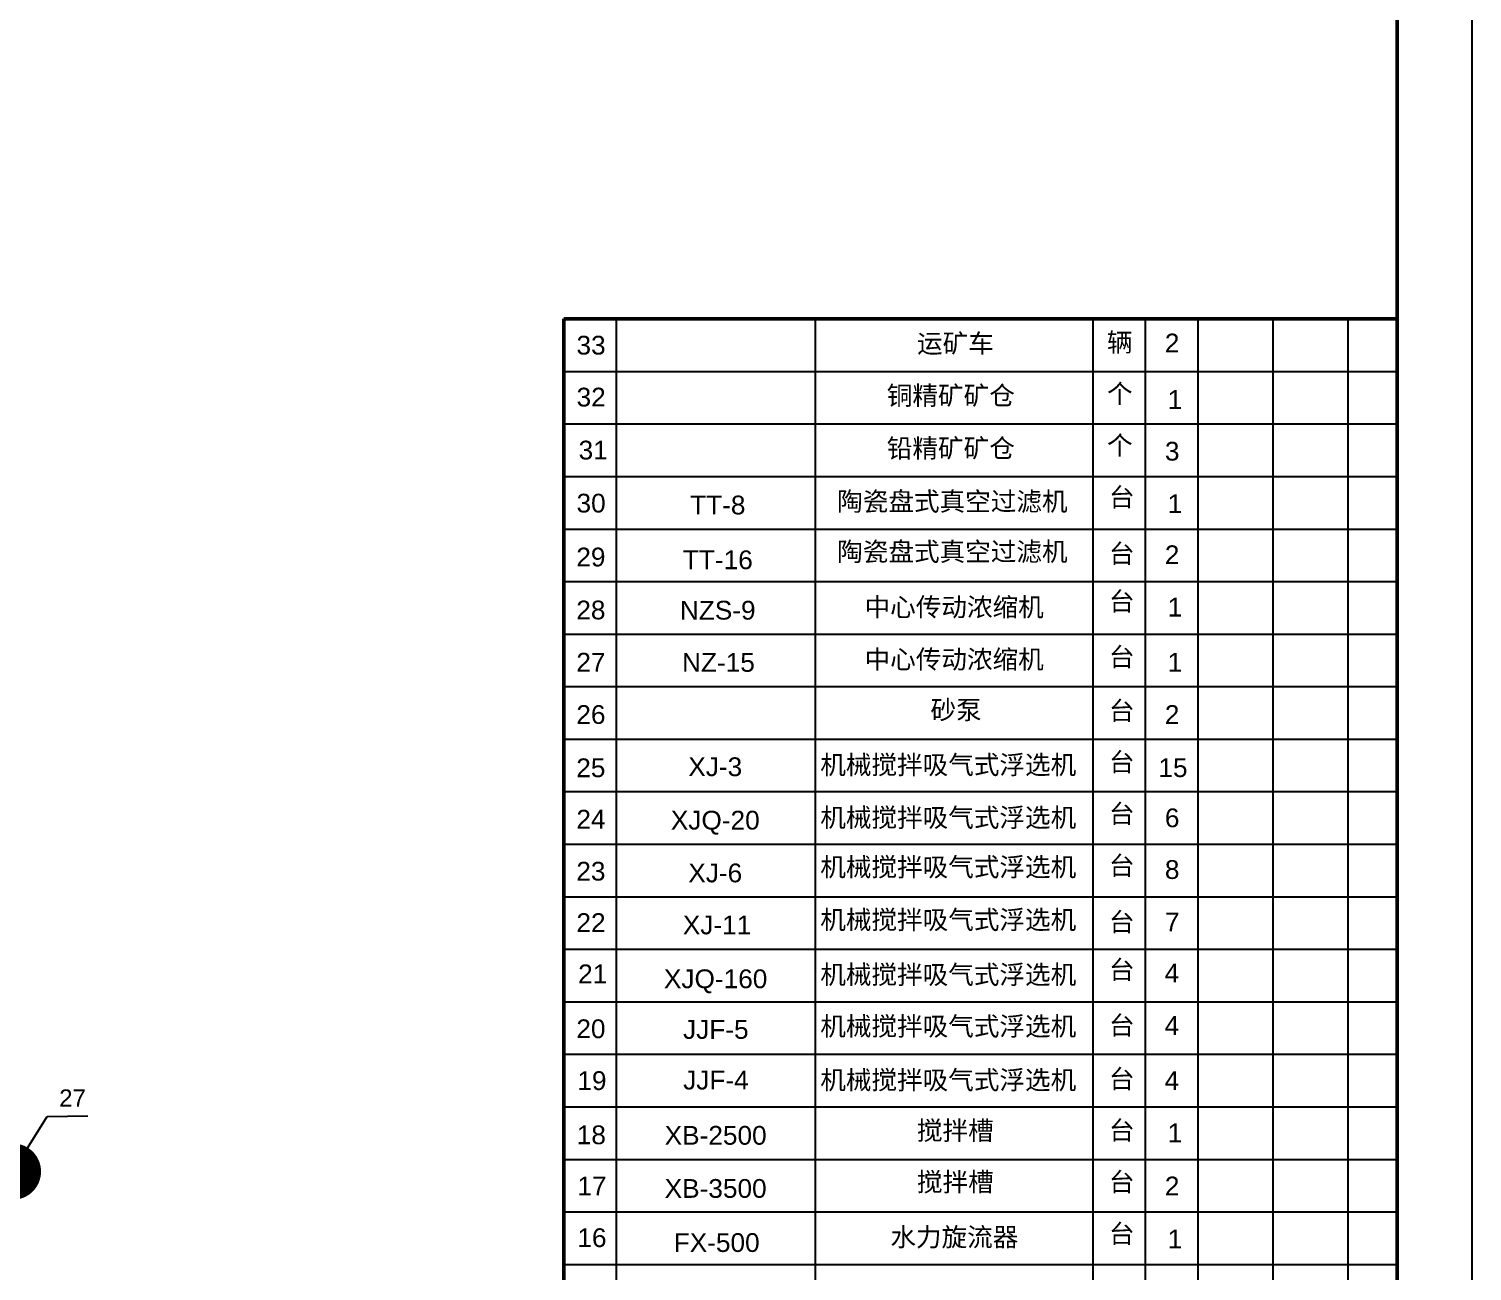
# Model space of a CAD drawing. Header units: millimetres. Extents: x 3322 to 3742, y 971 to 1565.
# Drawn here: x 3549.7 to 3742, y 1138.8 to 1304.4 of the extents above; entities that cross this region are included whole.
import ezdxf

# ---------------------------------------------------------------- set-up
doc = ezdxf.new("R2010")
doc.units = ezdxf.units.MM
doc.layers.add('注释层', color=7, linetype='Continuous')
doc.layers.add('设备', color=7, linetype='Continuous')
doc.styles.get("Standard").update_dxf_attribs({"font": 'arial.ttf'})
doc.dimstyles.new('ISO-25', dxfattribs={"dimtxt": 2.5, "dimasz": 2.5, "dimexe": 1.25, "dimexo": 0.625, "dimtad": 1, "dimtxsty": 'Standard', "dimcen": 2.5, "dimadec": 0, "dimazin": 0, "dimtfac": 1, "dimtmove": 0, "dimatfit": 3, "dimfxl": 1, "dimarcsym": 0})

msp = doc.modelspace()

# ---------------------------------------------------------------- linework, layer by layer
for p, q in [((3742.02, 970.73), (3742.02, 1564.73)), ((3628.01, 1020.73), (3628.01, 1265.73)), ((3654.52, 1020.73), (3654.52, 1265.73)), ((3691.52, 1020.73), (3691.52, 1265.73)), ((3698.52, 1020.73), (3698.52, 1265.73)), ((3705.52, 1020.73), (3705.52, 1265.73)), ((3715.52, 1027.73), (3715.52, 1265.73)), ((3725.52, 1020.73), (3725.52, 1265.73)), ((3621.01, 1258.73), (3732.02, 1258.73)), ((3621.01, 1251.73), (3732.02, 1251.73)), ((3621.01, 1244.73), (3732.02, 1244.73)), ((3621.01, 1237.73), (3732.02, 1237.73)), ((3621.01, 1230.73), (3732.02, 1230.73)), ((3621.01, 1223.73), (3732.02, 1223.73)), ((3621.01, 1216.73), (3732.02, 1216.73)), ((3621.01, 1209.73), (3732.02, 1209.73)), ((3621.01, 1202.73), (3732.02, 1202.73)), ((3621.01, 1195.73), (3732.02, 1195.73)), ((3621.01, 1188.73), (3732.02, 1188.73)), ((3621.01, 1181.73), (3732.02, 1181.73)), ((3621.01, 1174.73), (3732.02, 1174.73)), ((3621.01, 1167.73), (3732.02, 1167.73)), ((3621.01, 1160.73), (3732.02, 1160.73)), ((3621.01, 1153.73), (3732.02, 1153.73)), ((3621.01, 1146.73), (3732.02, 1146.73)), ((3621.01, 1139.73), (3732.02, 1139.73))]:
    msp.add_line(p, q)
at = {"lineweight": 50}
for p, q in [((3732.02, 980.73), (3732.02, 1554.73)), ((3621.01, 1020.73), (3621.01, 1265.73)), ((3621.01, 1265.73), (3732.02, 1265.73))]:
    msp.add_line(p, q, dxfattribs=at)
at = {"layer": '设备', "ltscale": 0.5}
msp.add_line((3552.17, 1159.46), (3557.57, 1159.53), dxfattribs=at)

# ---------------------------------------------------------------- texts
at = {"layer": '注释层', "char_height": 2.5, "attachment_point": 1}
for s, width, insert in [('\\pi1.71027;33', 7, (3620.98, 1263.48)), ('\\pi1.84497;{\\fSimSun|b0|i0|c134|p34;辆}', 7, (3691.52, 1263.87)), ('\\pi2.67207;2', 7, (3698.41, 1263.77)), ('\\pi1.72306;32', 7, (3620.98, 1256.56)), ('\\pi1.85894;{\\fSimSun|b0|i0|c134|p34;个}', 7, (3691.52, 1257.02)), ('\\pi3.03956;1', 7, (3698.41, 1256.24)), ('\\pi1.85894;{\\fSimSun|b0|i0|c134|p34;个}', 7, (3691.52, 1250.14)), ('\\pi1.95157;31', 7, (3621.02, 1249.5)), ('\\pi2.68145;3', 7, (3698.41, 1249.35)), ('\\pi1.71453;30', 7, (3620.98, 1242.43)), ('\\pi2.11732;{\\fSimSun|b0|i0|c134|p34;台}', 7, (3691.52, 1243.23)), ('\\pi3.03956;1', 7, (3698.41, 1242.35)), ('\\pi7.93162;TT-8', 23, (3629.9, 1242.18)), ('\\pi1.68554;29', 7, (3620.98, 1235.25)), ('\\pi6.96385;TT-16', 23, (3629.9, 1234.88)), ('\\pi2.11732;{\\fSimSun|b0|i0|c134|p34;台}', 7, (3691.52, 1235.72)), ('\\pi2.67207;2', 7, (3698.41, 1235.55)), ('\\pi2.11732;{\\fSimSun|b0|i0|c134|p34;台}', 7, (3691.52, 1229.35)), ('\\pi1.68554;28', 7, (3620.98, 1228.19)), ('\\pi6.66456;NZS-9', 23, (3629.8, 1228.16)), ('\\pi3.03956;1', 7, (3698.41, 1228.57)), ('\\pi1.6881;27', 7, (3620.98, 1221.23)), ('\\pi6.8513;NZ-15', 23, (3629.9, 1221.2)), ('\\pi2.11732;{\\fSimSun|b0|i0|c134|p34;台}', 7, (3691.52, 1221.94)), ('\\pi3.03956;1', 7, (3698.41, 1221.23)), ('\\pi1.68895;26', 7, (3620.98, 1214.26)), ('\\pi2.11732;{\\fSimSun|b0|i0|c134|p34;台}', 7, (3691.52, 1214.77)), ('\\pi2.67207;2', 7, (3698.41, 1214.26)), ('\\pi2.11732;{\\fSimSun|b0|i0|c134|p34;台}', 7, (3691.52, 1207.92)), ('\\pi1.67872;25', 7, (3620.98, 1207.16)), ('\\pi7.99642;XJ-3', 23, (3629.59, 1207.3)), ('\\pi1.8177;15', 7, (3698.41, 1207.18)), ('\\pi1.69321;24', 7, (3620.98, 1200.31)), ('\\pi5.67121;XJQ-20', 23, (3629.59, 1200.18)), ('\\pi2.11732;{\\fSimSun|b0|i0|c134|p34;台}', 7, (3691.52, 1201.04)), ('\\pi2.67462;6', 7, (3698.41, 1200.49)), ('\\pi2.11732;{\\fSimSun|b0|i0|c134|p34;台}', 7, (3691.52, 1194.13)), ('\\pi1.6881;23', 7, (3620.98, 1193.38)), ('\\pi7.99727;XJ-6', 23, (3629.59, 1193.15)), ('\\pi2.67633;8', 7, (3698.41, 1193.6)), ('\\pi1.70089;22', 7, (3620.98, 1186.53)), ('\\pi2.11732;{\\fSimSun|b0|i0|c134|p34;台}', 7, (3691.52, 1186.62)), ('\\pi2.69083;7', 7, (3698.41, 1186.6)), ('\\pi7.26654;XJ-11', 23, (3629.59, 1186.22)), ('\\pi1.9294;21', 7, (3620.98, 1179.7)), ('\\pi4.70003;XJQ-160', 23, (3629.64, 1179.04)), ('\\pi2.11732;{\\fSimSun|b0|i0|c134|p34;台}', 7, (3691.52, 1180.25)), ('\\pi2.6354;4', 7, (3698.41, 1179.8)), ('\\pi2.11732;{\\fSimSun|b0|i0|c134|p34;台}', 7, (3691.52, 1172.84)), ('\\pi1.69236;20', 7, (3620.98, 1172.38)), ('\\pi7.25119;JJF-5', 23, (3629.64, 1172.29)), ('\\pi2.6354;4', 7, (3698.41, 1172.82)), ('\\pi1.82452;19', 7, (3620.98, 1165.47)), ('\\pi7.26569;JJF-4', 23, (3629.64, 1165.54)), ('\\pi2.11732;{\\fSimSun|b0|i0|c134|p34;台}', 7, (3691.52, 1165.7)), ('\\pi2.6354;4', 7, (3698.41, 1165.48)), ('\\pi1.82452;18', 7, (3620.9, 1158.25)), ('\\pi4.79553;XB-2500', 23, (3629.64, 1158.18)), ('\\pi2.11732;{\\fSimSun|b0|i0|c134|p34;台}', 7, (3691.52, 1158.85)), ('\\pi3.03956;1', 7, (3698.41, 1158.51)), ('\\pi2.11732;{\\fSimSun|b0|i0|c134|p34;台}', 7, (3691.52, 1151.98)), ('\\pi1.82708;17', 7, (3620.98, 1151.43)), ('\\pi4.79553;XB-3500', 23, (3629.64, 1151.1)), ('\\pi2.67207;2', 7, (3698.41, 1151.43)), ('\\pi1.82793;16', 7, (3620.98, 1144.54)), ('\\pi2.11732;{\\fSimSun|b0|i0|c134|p34;台}', 7, (3691.52, 1145.07)), ('\\pi3.03956;1', 7, (3698.41, 1144.36)), ('\\pi6.00034;FX-500', 23, (3629.64, 1143.89))]:
    msp.add_mtext_dynamic_manual_height_columns(s, width=width, gutter_width=12.5, heights=[0], dxfattribs=dict(at, insert=insert))
at = {"layer": '注释层', "lineweight": 60, "char_height": 2.5, "attachment_point": 1}
for s, insert in [('\\pi12.89443;{\\fSimSun|b0|i0|c134|p34;运矿车}', (3655.17, 1263.72)), ('\\pi9.31202;{\\fSimSun|b0|i0|c134|p34;铜精矿矿仓}', (3654.73, 1256.77)), ('\\pi9.31202;{\\fSimSun|b0|i0|c134|p34;铅精矿矿仓}', (3654.73, 1249.75)), ('\\pi2.25895;{\\fSimSun|b0|i0|c134|p34;陶瓷盘式真空过滤机}', (3655.17, 1242.66)), ('\\pi2.25895;{\\fSimSun|b0|i0|c134|p34;陶瓷盘式真空过滤机}', (3655.17, 1235.97)), ('\\pi5.9042;{\\fSimSun|b0|i0|c134|p34;中心传动浓缩机}', (3655.17, 1228.58)), ('\\pi5.9042;{\\fSimSun|b0|i0|c134|p34;中心传动浓缩机}', (3655.17, 1221.62)), ('\\pi14.68912;{\\fSimSun|b0|i0|c134|p34;砂泵}', (3655.17, 1214.88)), ('{\\fSimSun|b0|i0|c134|p2;机械搅拌吸气式浮选机}', (3655.17, 1207.56)), ('{\\fSimSun|b0|i0|c134|p2;机械搅拌吸气式浮选机}', (3655.17, 1200.53)), ('{\\fSimSun|b0|i0|c134|p2;机械搅拌吸气式浮选机}', (3655.17, 1193.94)), ('{\\fSimSun|b0|i0|c134|p2;机械搅拌吸气式浮选机}', (3655.17, 1186.91)), ('{\\fSimSun|b0|i0|c134|p2;机械搅拌吸气式浮选机}', (3655.17, 1179.6)), ('{\\fSimSun|b0|i0|c134|p2;机械搅拌吸气式浮选机}', (3655.17, 1172.72)), ('{\\fSimSun|b0|i0|c134|p2;机械搅拌吸气式浮选机}', (3655.17, 1165.56)), ('\\pi12.88046;{\\fSimSun|b0|i0|c134|p34;搅拌槽}', (3655.17, 1158.82)), ('\\pi12.88046;{\\fSimSun|b0|i0|c134|p34;搅拌槽}', (3655.17, 1151.97)), ('\\pi9.33996;{\\fSimSun|b0|i0|c134|p34;水力旋流器}', (3655.17, 1144.63))]:
    msp.add_mtext_dynamic_manual_height_columns(s, width=36.2218, gutter_width=12.5, heights=[0], dxfattribs=dict(at, insert=insert))
at = {"layer": '设备', "ltscale": 0.5, "insert": (3553.76, 1163.05), "char_height": 2.3, "width": 1.6426, "attachment_point": 1}
msp.add_mtext('27', dxfattribs=at)

# ---------------------------------------------------------------- leaders
at = {"layer": '设备', "ltscale": 0.5}
msp.add_leader([(3547.6, 1152.1), (3552.17, 1159.46)], dimstyle='ISO-25', override={"dimasz": 30, "dimgap": 0.625, "dimtad": 0, "dimldrblk": 'DotSmall'}, dxfattribs=at)

doc.saveas('drawing.dxf')
